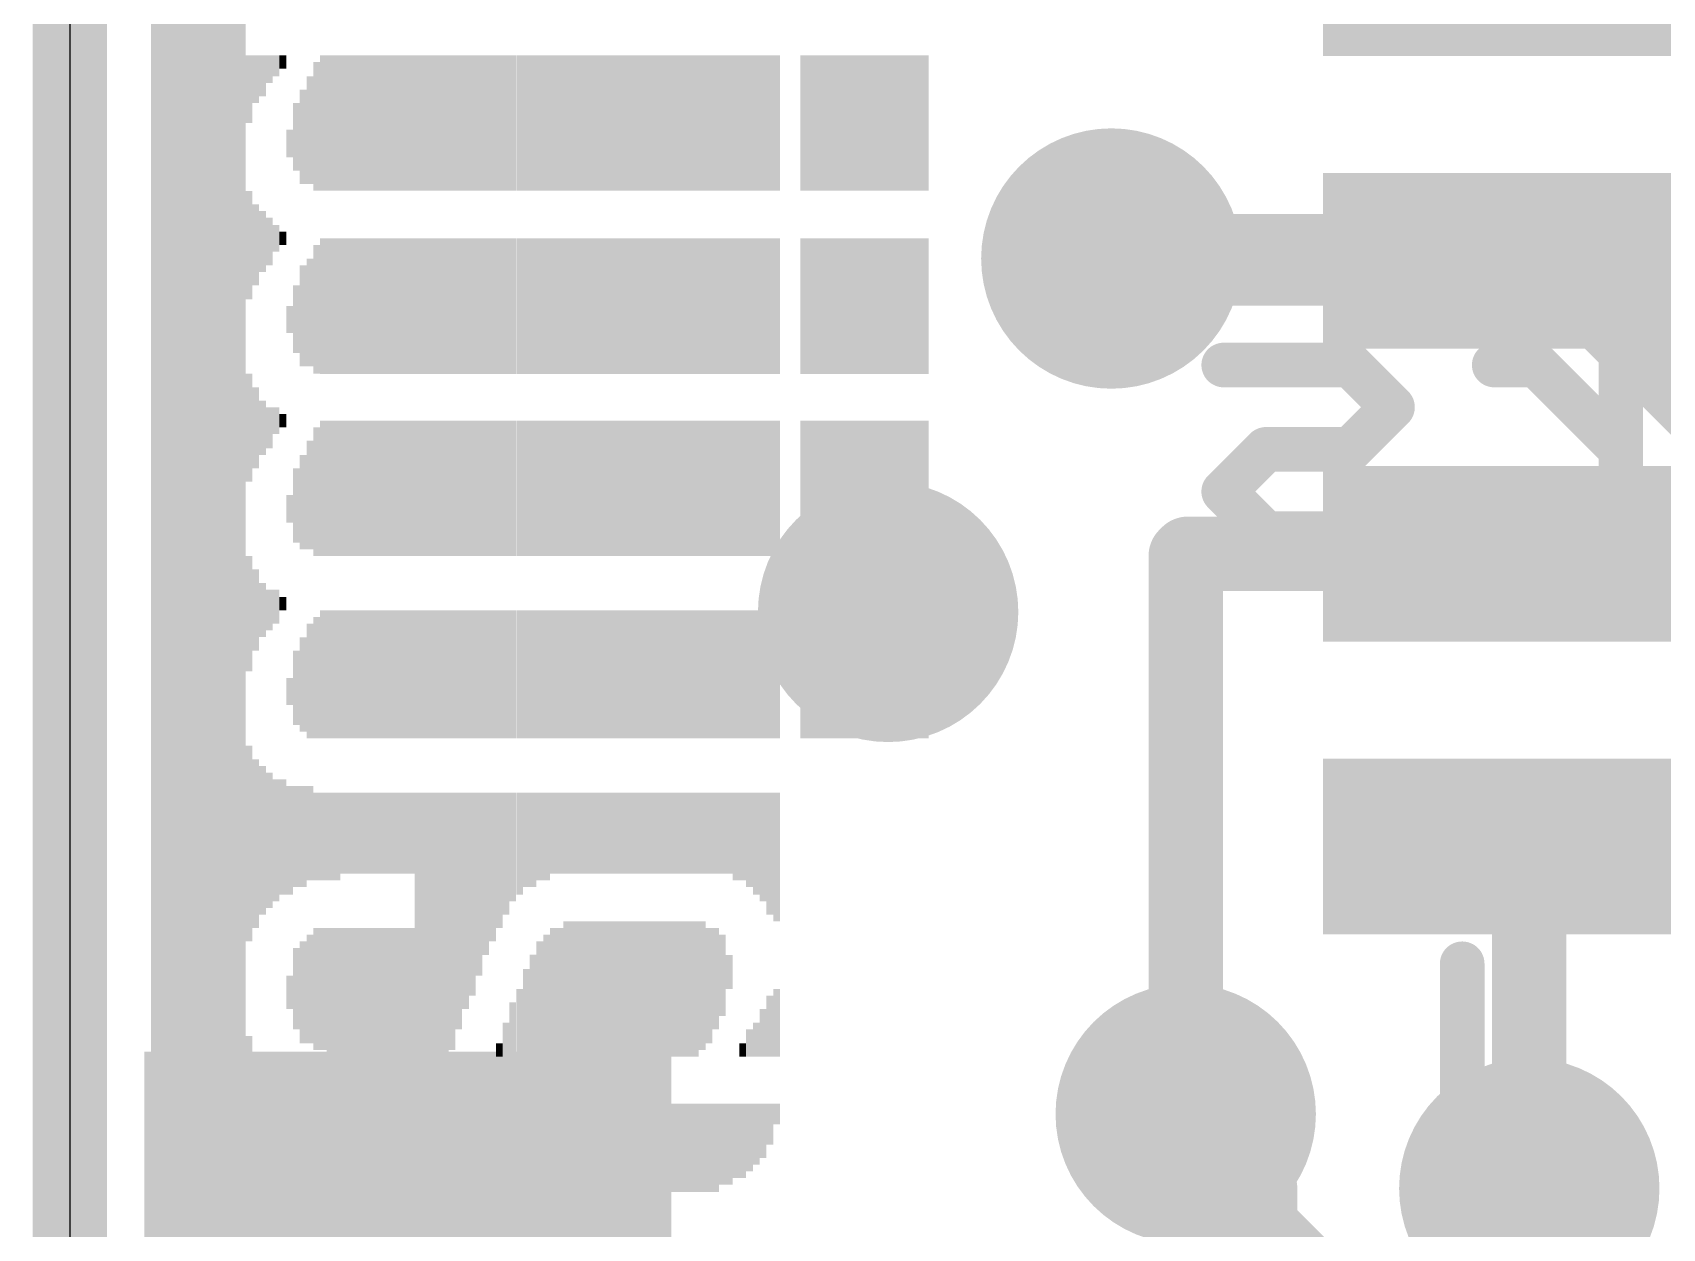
# Model space of a CAD drawing. Extents: x -9.1 to 30.1, y -12.8 to 22.4.
# Drawn here: x -5.27 to 0.29, y 4.5 to 8.58 of the extents above; entities that cross this region are included whole.
import ezdxf

# ---------------------------------------------------------------- set-up
doc = ezdxf.new("R2010")
doc.units = 0
for name, color, linetype in [('1', 12, 'CONTINUOUS'), ('16', 5, 'CONTINUOUS'), ('18', 110, 'CONTINUOUS'), ('20', 53, 'CONTINUOUS'), ('21', 40, 'CONTINUOUS'), ('22', 6, 'CONTINUOUS')]:
    doc.layers.add(name, color=color, linetype=linetype)

# ---------------------------------------------------------------- blocks, each defined once
blk = doc.blocks.new('RECT')
blk.add_solid([(-0.5, -0.5), (0.5, -0.5), (-0.5, 0.5), (0.5, 0.5)])
blk = doc.blocks.new('ROUNDV')
at = {"const_width": 0.5}
blk.add_lwpolyline([(0, -0.25, 1), (0, 0.25, 1), (0, -0.25)], format="xyb", dxfattribs=at)

msp = doc.modelspace()

# ---------------------------------------------------------------- linework, layer by layer
at = {"layer": '1'}
for points, const_width in [([(-5.1435, -4.1275), (-5.1435, 18.7325)], 0.254), ([(-1.5795, 7.8025), (-1.5875, 7.8105)], 0.3048), ([(-0.0895, 7.8025), (-1.5795, 7.8025)], 0.3048), ([(-1.3255, 6.8025), (-1.3335, 6.7945)], 0.254), ([(-1.3335, 6.7945), (-1.3335, 4.8895)], 0.254), ([(-1.3255, 6.8025), (-0.0895, 6.8025)], 0.254), ([(-0.1605, 5.7315), (-0.0895, 5.8025)], 0.254), ([(-0.1605, 4.6355), (-0.1605, 5.7315)], 0.254), ([(-1.3335, 4.7625), (-1.3335, 4.8895)], 0.254), ([(-0.9335, 4.3625), (-1.3335, 4.7625)], 0.254), ([(-0.0335, 4.5085), (-0.1605, 4.6355)], 0.254), ([(-4.2545, 4.2375), (-3.9895, 4.5025)], 0.3048), ([(-0.0335, 4.5085), (-0.0335, 3.1995)], 0.254)]:
    msp.add_lwpolyline(points, dxfattribs=dict(at, const_width=const_width))
for points, const_width in [([(-1.5336, 7.8644, 1), (-1.6414, 7.7566)], 0.1524), ([(-1.5795, 7.8787, 1), (-1.5795, 7.7263)], 0.1524), ([(-1.6334, 7.7486, 1), (-1.5256, 7.8564)], 0.1524), ([(-0.0895, 7.7263, 1), (-0.0895, 7.8787)], 0.1524), ([(-1.27, 6.7945, 1), (-1.397, 6.7945)], 0.127), ([(-1.3784, 6.8394, 1), (-1.2886, 6.7496)], 0.127), ([(-1.3255, 6.866, 1), (-1.3255, 6.739)], 0.127), ([(-1.2806, 6.7576, 1), (-1.3704, 6.8474)], 0.127), ([(-0.0895, 6.739, 1), (-0.0895, 6.866)], 0.127), ([(-0.0446, 5.7576, 1), (-0.1344, 5.8474)], 0.127), ([(-0.097, 5.7315, 1), (-0.224, 5.7315)], 0.127), ([(-0.2054, 5.7764, 1), (-0.1156, 5.6866)], 0.127), ([(-1.27, 4.8895, 1), (-1.397, 4.8895)], 0.127), ([(-1.397, 4.8895, 1), (-1.27, 4.8895)], 0.127), ([(-1.2886, 4.8074, 1), (-1.3784, 4.7176)], 0.127), ([(-1.397, 4.7625, 1), (-1.27, 4.7625)], 0.127), ([(-0.1156, 4.6804, 1), (-0.2054, 4.5906)], 0.127), ([(-0.224, 4.6355, 1), (-0.097, 4.6355)], 0.127), ([(-3.9356, 4.4486, 1), (-4.0434, 4.5564)], 0.1524), ([(0.03, 4.5085, 1), (-0.097, 4.5085)], 0.127), ([(-0.0784, 4.4636, 1), (0.0114, 4.5534)], 0.127)]:
    msp.add_lwpolyline(points, format="xyb", dxfattribs=dict(at, const_width=const_width))
at = {"layer": '16'}
for points, const_width in [([(-5.1435, -4.1275), (-5.1435, 18.7325)], 0.254), ([(-1.5875, 7.8105), (-0.0635, 7.8105)], 0.3048), ([(2.9845, 4.7625), (-0.0635, 7.8105)], 0.3048), ([(-1.3335, 4.8895), (-1.0795, 4.6355)], 0.254), ([(-1.0795, 4.6355), (-1.0795, 3.8735)], 0.254), ([(-0.1605, 4.6355), (-0.1605, 4.2719)], 0.254)]:
    msp.add_lwpolyline(points, dxfattribs=dict(at, const_width=const_width))
for points, const_width in [([(-1.5875, 7.8867, 1), (-1.5875, 7.7343)], 0.1524), ([(-0.0096, 7.8644, 1), (-0.1174, 7.7566)], 0.1524), ([(-0.0635, 7.7343, 1), (-0.0635, 7.8867)], 0.1524), ([(-1.2886, 4.9344, 1), (-1.3784, 4.8446)], 0.127), ([(-1.016, 4.6355, 1), (-1.143, 4.6355)], 0.127), ([(-1.1244, 4.5906, 1), (-1.0346, 4.6804)], 0.127), ([(-0.097, 4.6355, 1), (-0.224, 4.6355)], 0.127)]:
    msp.add_lwpolyline(points, format="xyb", dxfattribs=dict(at, const_width=const_width))
at = {"layer": '20'}
msp.add_line((-5.1435, 16.1925), (-5.1435, -1.5875), dxfattribs=at)
at = {"layer": '21', "const_width": 0.1524}
for points in [[(-4.6895, 9.4025), (-4.6895, 5.2025)], [(-0.3895, 5.4025), (-0.3895, 4.2025)]]:
    msp.add_lwpolyline(points, dxfattribs=at)
at = {"layer": '21', "const_width": 0.0762}
for points in [[(-0.3514, 5.4025, 1), (-0.4276, 5.4025)], [(-4.7276, 5.2025, 1), (-4.6514, 5.2025)]]:
    msp.add_lwpolyline(points, format="xyb", dxfattribs=at)
at = {"layer": '22', "const_width": 0.1524}
for points in [[(-0.7716, 7.4469), (-1.2037, 7.4469)], [(-0.6275, 7.3029), (-0.7716, 7.4469)], [(-0.136, 7.4469), (-0.2801, 7.4469)], [(0.1521, 7.1588), (-0.136, 7.4469)], [(0.1521, 6.8707), (0.1521, 7.4469)], [(-0.7716, 7.1588), (-0.6275, 7.3029)], [(-1.2037, 7.0148), (-1.0597, 7.1588)], [(-1.0597, 7.1588), (-0.7716, 7.1588)], [(-1.0597, 6.8707), (-1.2037, 7.0148)], [(-0.6275, 6.8707), (-1.0597, 6.8707)]]:
    msp.add_lwpolyline(points, dxfattribs=at)
at = {"layer": '22', "const_width": 0.0762}
for points in [[(-1.2037, 7.485, 1), (-1.2037, 7.4088)], [(-0.7446, 7.4739, 1), (-0.7985, 7.42)], [(-0.7716, 7.4088, 1), (-0.7716, 7.485)], [(-0.2801, 7.485, 1), (-0.2801, 7.4088)], [(-0.1091, 7.4739, 1), (-0.163, 7.42)], [(-0.136, 7.4088, 1), (-0.136, 7.485)], [(0.1902, 7.4469, 1), (0.114, 7.4469)], [(-0.6006, 7.2759, 1), (-0.6545, 7.3298)], [(-0.6545, 7.2759, 1), (-0.6006, 7.3298)], [(-1.0597, 7.1969, 1), (-1.0597, 7.1207)], [(-1.0327, 7.1319, 1), (-1.0866, 7.1858)], [(-0.7716, 7.1207, 1), (-0.7716, 7.1969)], [(-0.7985, 7.1858, 1), (-0.7446, 7.1319)], [(0.1251, 7.1319, 1), (0.179, 7.1858)], [(-1.1768, 7.0417, 1), (-1.2307, 6.9878)], [(-1.2307, 7.0417, 1), (-1.1768, 6.9878)], [(-1.0597, 6.9088, 1), (-1.0597, 6.8326)], [(-1.0866, 6.8438, 1), (-1.0327, 6.8976)], [(-0.6275, 6.8326, 1), (-0.6275, 6.9088)], [(0.114, 6.8707, 1), (0.1902, 6.8707)]]:
    msp.add_lwpolyline(points, format="xyb", dxfattribs=at)

# ---------------------------------------------------------------- block references
at = {"layer": '1'}
for p, xscale, yscale in [((-0.0895, 8.8025), 1.55, 0.6), ((-0.0895, 7.8025), 1.55, 0.6), ((-0.0895, 6.8025), 1.55, 0.6), ((-0.0895, 5.8025), 1.55, 0.6), ((-3.9895, 4.5025), 1.8, 1.2)]:
    msp.add_blockref('RECT', p, dxfattribs=dict(at, xscale=xscale, yscale=yscale))
at = {"layer": '18', "xscale": 0.889, "yscale": 0.889}
for p in [(-1.5875, 7.8105), (-1.5875, 7.8105), (-2.3495, 6.604), (-2.3495, 6.604), (-1.3335, 4.8895), (-1.3335, 4.8895), (-0.1605, 4.6355), (-0.1605, 4.6355)]:
    msp.add_blockref('ROUNDV', p, dxfattribs=at)
at = {"layer": '22', "rotation": 270}
for p, xscale, yscale in [((-4.8548, 7.4981), 5.2883, 0.0231), ((-4.8317, 7.4638), 5.3569, 0.0231), ((-4.8086, 7.4409), 5.4026, 0.0231), ((-4.7855, 7.4295), 5.4254, 0.0231), ((-4.7625, 7.4181), 5.4483, 0.0229), ((-4.7395, 7.4066), 5.4712, 0.0231), ((-4.7164, 7.4066), 5.4712, 0.0231), ((-4.6933, 7.3952), 5.494, 0.0231), ((-4.6702, 7.3952), 5.494, 0.0231), ((-4.6471, 7.3825), 5.5194, 0.0231), ((-4.6239, 7.3825), 5.5194, 0.0231), ((-4.6008, 7.3825), 5.5194, 0.0231), ((-4.5777, 7.3825), 5.5194, 0.0231), ((-4.5546, 7.3825), 5.5194, 0.0231), ((-4.5315, 8.3884), 0.2311, 0.0231), ((-4.5085, 8.4226), 0.1626, 0.0229), ((-4.4855, 8.4341), 0.1397, 0.0231), ((-4.4624, 8.4569), 0.094, 0.0231), ((-4.4393, 8.4684), 0.0711, 0.0231), ((-4.4162, 8.4811), 0.0457, 0.0231), ((-4.3006, 8.2614), 0.4394, 0.0231), ((-4.2775, 8.2728), 0.4623, 0.0231), ((-4.2545, 8.2728), 0.4623, 0.0229), ((-4.2315, 8.2728), 0.4623, 0.0231), ((-4.2084, 8.2728), 0.4623, 0.0231), ((-4.1853, 8.2728), 0.4623, 0.0231), ((-4.1622, 8.2728), 0.4623, 0.0231), ((-4.1391, 8.2728), 0.4623, 0.0231), ((-4.1159, 8.2728), 0.4623, 0.0231), ((-4.0928, 8.2728), 0.4623, 0.0231), ((-4.0697, 8.2728), 0.4623, 0.0231), ((-4.0466, 8.2728), 0.4623, 0.0231), ((-4.0235, 8.2728), 0.4623, 0.0231), ((-4.0005, 8.2728), 0.4623, 0.0229), ((-3.9775, 8.2728), 0.4623, 0.0231), ((-3.9544, 8.2728), 0.4623, 0.0231), ((-3.9313, 8.2728), 0.4623, 0.0231), ((-3.9082, 8.2728), 0.4623, 0.0231), ((-3.8851, 8.2728), 0.4623, 0.0231), ((-3.8619, 8.2728), 0.4623, 0.0231), ((-3.8388, 8.2728), 0.4623, 0.0231), ((-3.8157, 8.2728), 0.4623, 0.0231), ((-3.7926, 8.2728), 0.4623, 0.0231), ((-3.7695, 8.2728), 0.4623, 0.0231), ((-3.7465, 8.2728), 0.4623, 0.0229), ((-3.7235, 8.2728), 0.4623, 0.0231), ((-3.7004, 8.2728), 0.4623, 0.0231), ((-3.6773, 8.2728), 0.4623, 0.0231), ((-3.6542, 8.2728), 0.4623, 0.0231), ((-3.6311, 8.2728), 0.4623, 0.0231), ((-3.6079, 8.2728), 0.4623, 0.0231), ((-3.5848, 8.2728), 0.4623, 0.0231), ((-3.5617, 8.2728), 0.4623, 0.0231), ((-3.5386, 8.2728), 0.4623, 0.0231), ((-3.5155, 8.2728), 0.4623, 0.0231), ((-3.4925, 8.2728), 0.4623, 0.0229), ((-3.4695, 8.2728), 0.4623, 0.0231), ((-3.4464, 8.2728), 0.4623, 0.0231), ((-3.4233, 8.2728), 0.4623, 0.0231), ((-3.4002, 8.2728), 0.4623, 0.0231), ((-3.3771, 8.2728), 0.4623, 0.0231), ((-3.3539, 8.2728), 0.4623, 0.0231), ((-3.3308, 8.2728), 0.4623, 0.0231), ((-3.3077, 8.2728), 0.4623, 0.0231), ((-3.2846, 8.2728), 0.4623, 0.0231), ((-3.2615, 8.2728), 0.4623, 0.0231), ((-3.2385, 8.2728), 0.4623, 0.0229), ((-3.2155, 8.2728), 0.4623, 0.0231), ((-3.1924, 8.2728), 0.4623, 0.0231), ((-3.1693, 8.2728), 0.4623, 0.0231), ((-3.1462, 8.2728), 0.4623, 0.0231), ((-3.1231, 8.2728), 0.4623, 0.0231), ((-3.0999, 8.2728), 0.4623, 0.0231), ((-3.0768, 8.2728), 0.4623, 0.0231), ((-3.0537, 8.2728), 0.4623, 0.0231), ((-3.0306, 8.2728), 0.4623, 0.0231), ((-3.0075, 8.2728), 0.4623, 0.0231), ((-2.9845, 8.2728), 0.4623, 0.0229), ((-2.9615, 8.2728), 0.4623, 0.0231), ((-2.9384, 8.2728), 0.4623, 0.0231), ((-2.9153, 8.2728), 0.4623, 0.0231), ((-2.8922, 8.2728), 0.4623, 0.0231), ((-2.8691, 8.2728), 0.4623, 0.0231), ((-2.8459, 8.2728), 0.4623, 0.0231), ((-2.8228, 8.2728), 0.4623, 0.0231), ((-2.7997, 8.2728), 0.4623, 0.0231), ((-2.7766, 8.2728), 0.4623, 0.0231), ((-2.7535, 8.2728), 0.4623, 0.0231), ((-2.7305, 8.2728), 0.4623, 0.0229), ((-2.6382, 8.2728), 0.4623, 0.0231), ((-2.6151, 8.2728), 0.4623, 0.0231), ((-2.5919, 8.2728), 0.4623, 0.0231), ((-2.5688, 8.2728), 0.4623, 0.0231), ((-2.5457, 8.2728), 0.4623, 0.0231), ((-2.5226, 8.2728), 0.4623, 0.0231), ((-2.4995, 8.2728), 0.4623, 0.0231), ((-2.4765, 8.2728), 0.4623, 0.0229), ((-2.4535, 8.2728), 0.4623, 0.0231), ((-2.4304, 8.2728), 0.4623, 0.0231), ((-2.4073, 8.2728), 0.4623, 0.0231), ((-2.3842, 8.2728), 0.4623, 0.0231), ((-2.3611, 8.2728), 0.4623, 0.0231), ((-2.3379, 8.2728), 0.4623, 0.0231), ((-2.3148, 8.2728), 0.4623, 0.0231), ((-2.2917, 8.2728), 0.4623, 0.0231), ((-2.2686, 8.2728), 0.4623, 0.0231), ((-2.2455, 8.2728), 0.4623, 0.0231), ((-2.2225, 8.2728), 0.4623, 0.0229), ((-4.3237, 8.2486), 0.3683, 0.0231), ((-4.3468, 8.2258), 0.3226, 0.0231), ((-4.3699, 8.2258), 0.2311, 0.0231), ((-4.3931, 8.2029), 0.094, 0.0231), ((-4.5315, 7.8562), 0.3708, 0.0231), ((-4.5085, 7.8575), 0.2769, 0.0229), ((-4.4855, 7.8689), 0.2083, 0.0231), ((-4.4624, 7.8689), 0.1626, 0.0231), ((-4.4393, 7.8791), 0.0914, 0.0231), ((-4.4162, 7.8791), 0.0457, 0.0231), ((-4.3006, 7.6365), 0.4394, 0.0231), ((-4.2775, 7.6479), 0.4623, 0.0231), ((-4.2545, 7.6479), 0.4623, 0.0229), ((-4.2315, 7.6479), 0.4623, 0.0231), ((-4.2084, 7.6479), 0.4623, 0.0231), ((-4.1853, 7.6479), 0.4623, 0.0231), ((-4.1622, 7.6479), 0.4623, 0.0231), ((-4.1391, 7.6479), 0.4623, 0.0231), ((-4.1159, 7.6479), 0.4623, 0.0231), ((-4.0928, 7.6479), 0.4623, 0.0231), ((-4.0697, 7.6479), 0.4623, 0.0231), ((-4.0466, 7.6479), 0.4623, 0.0231), ((-4.0235, 7.6479), 0.4623, 0.0231), ((-4.0005, 7.6479), 0.4623, 0.0229), ((-3.9775, 7.6479), 0.4623, 0.0231), ((-3.9544, 7.6479), 0.4623, 0.0231), ((-3.9313, 7.6479), 0.4623, 0.0231), ((-3.9082, 7.6479), 0.4623, 0.0231), ((-3.8851, 7.6479), 0.4623, 0.0231), ((-3.8619, 7.6479), 0.4623, 0.0231), ((-3.8388, 7.6479), 0.4623, 0.0231), ((-3.8157, 7.6479), 0.4623, 0.0231), ((-3.7926, 7.6479), 0.4623, 0.0231), ((-3.7695, 7.6479), 0.4623, 0.0231), ((-3.7465, 7.6479), 0.4623, 0.0229), ((-3.7235, 7.6479), 0.4623, 0.0231), ((-3.7004, 7.6479), 0.4623, 0.0231), ((-3.6773, 7.6479), 0.4623, 0.0231), ((-3.6542, 7.6479), 0.4623, 0.0231), ((-3.6311, 7.6479), 0.4623, 0.0231), ((-3.6079, 7.6479), 0.4623, 0.0231), ((-3.5848, 7.6479), 0.4623, 0.0231), ((-3.5617, 7.6479), 0.4623, 0.0231), ((-3.5386, 7.6479), 0.4623, 0.0231), ((-3.5155, 7.6479), 0.4623, 0.0231), ((-3.4925, 7.6479), 0.4623, 0.0229), ((-3.4695, 7.6479), 0.4623, 0.0231), ((-3.4464, 7.6479), 0.4623, 0.0231), ((-3.4233, 7.6479), 0.4623, 0.0231), ((-3.4002, 7.6479), 0.4623, 0.0231), ((-3.3771, 7.6479), 0.4623, 0.0231), ((-3.3539, 7.6479), 0.4623, 0.0231), ((-3.3308, 7.6479), 0.4623, 0.0231), ((-3.3077, 7.6479), 0.4623, 0.0231), ((-3.2846, 7.6479), 0.4623, 0.0231), ((-3.2615, 7.6479), 0.4623, 0.0231), ((-3.2385, 7.6479), 0.4623, 0.0229), ((-3.2155, 7.6479), 0.4623, 0.0231), ((-3.1924, 7.6479), 0.4623, 0.0231), ((-3.1693, 7.6479), 0.4623, 0.0231), ((-3.1462, 7.6479), 0.4623, 0.0231), ((-3.1231, 7.6479), 0.4623, 0.0231), ((-3.0999, 7.6479), 0.4623, 0.0231), ((-3.0768, 7.6479), 0.4623, 0.0231), ((-3.0537, 7.6479), 0.4623, 0.0231), ((-3.0306, 7.6479), 0.4623, 0.0231), ((-3.0075, 7.6479), 0.4623, 0.0231), ((-2.9845, 7.6479), 0.4623, 0.0229), ((-2.9615, 7.6479), 0.4623, 0.0231), ((-2.9384, 7.6479), 0.4623, 0.0231), ((-2.9153, 7.6479), 0.4623, 0.0231), ((-2.8922, 7.6479), 0.4623, 0.0231), ((-2.8691, 7.6479), 0.4623, 0.0231), ((-2.8459, 7.6479), 0.4623, 0.0231), ((-2.8228, 7.6479), 0.4623, 0.0231), ((-2.7997, 7.6479), 0.4623, 0.0231), ((-2.7766, 7.6479), 0.4623, 0.0231), ((-2.7535, 7.6479), 0.4623, 0.0231), ((-2.7305, 7.6479), 0.4623, 0.0229), ((-2.6382, 7.6479), 0.4623, 0.0231), ((-2.6151, 7.6479), 0.4623, 0.0231), ((-2.5919, 7.6479), 0.4623, 0.0231), ((-2.5688, 7.6479), 0.4623, 0.0231), ((-2.5457, 7.6479), 0.4623, 0.0231), ((-2.5226, 7.6479), 0.4623, 0.0231), ((-2.4995, 7.6479), 0.4623, 0.0231), ((-2.4765, 7.6479), 0.4623, 0.0229), ((-2.4535, 7.6479), 0.4623, 0.0231), ((-2.4304, 7.6479), 0.4623, 0.0231), ((-2.4073, 7.6479), 0.4623, 0.0231), ((-2.3842, 7.6479), 0.4623, 0.0231), ((-2.3611, 7.6479), 0.4623, 0.0231), ((-2.3379, 7.6479), 0.4623, 0.0231), ((-2.3148, 7.6479), 0.4623, 0.0231), ((-2.2917, 7.6479), 0.4623, 0.0231), ((-2.2686, 7.6479), 0.4623, 0.0231), ((-2.2455, 7.6479), 0.4623, 0.0231), ((-2.2225, 7.6479), 0.4623, 0.0229), ((-4.3237, 7.6264), 0.3683, 0.0231), ((-4.3468, 7.6149), 0.3454, 0.0231), ((-4.3699, 7.6035), 0.2311, 0.0231), ((-4.3931, 7.6022), 0.0914, 0.0231), ((-4.5315, 7.2327), 0.3683, 0.0231), ((-4.5085, 7.2327), 0.2769, 0.0229), ((-4.4855, 7.2327), 0.1854, 0.0231), ((-4.4624, 7.2327), 0.1397, 0.0231), ((-4.4393, 7.2568), 0.0914, 0.0231), ((-4.4162, 7.2568), 0.0457, 0.0231), ((-4.3006, 7.0142), 0.4394, 0.0231), ((-4.2775, 7.0256), 0.4623, 0.0231), ((-4.2545, 7.0256), 0.4623, 0.0229), ((-4.2315, 7.0256), 0.4623, 0.0231), ((-4.2084, 7.0256), 0.4623, 0.0231), ((-4.1853, 7.0256), 0.4623, 0.0231), ((-4.1622, 7.0256), 0.4623, 0.0231), ((-4.1391, 7.0256), 0.4623, 0.0231), ((-4.1159, 7.0256), 0.4623, 0.0231), ((-4.0928, 7.0256), 0.4623, 0.0231), ((-4.0697, 7.0256), 0.4623, 0.0231), ((-4.0466, 7.0256), 0.4623, 0.0231), ((-4.0235, 7.0256), 0.4623, 0.0231), ((-4.0005, 7.0256), 0.4623, 0.0229), ((-3.9775, 7.0256), 0.4623, 0.0231), ((-3.9544, 7.0256), 0.4623, 0.0231), ((-3.9313, 7.0256), 0.4623, 0.0231), ((-3.9082, 7.0256), 0.4623, 0.0231), ((-3.8851, 7.0256), 0.4623, 0.0231), ((-3.8619, 7.0256), 0.4623, 0.0231), ((-3.8388, 7.0256), 0.4623, 0.0231), ((-3.8157, 7.0256), 0.4623, 0.0231), ((-3.7926, 7.0256), 0.4623, 0.0231), ((-3.7695, 7.0256), 0.4623, 0.0231), ((-3.7465, 7.0256), 0.4623, 0.0229), ((-3.7235, 7.0256), 0.4623, 0.0231), ((-3.7004, 7.0256), 0.4623, 0.0231), ((-3.6773, 7.0256), 0.4623, 0.0231), ((-3.6542, 7.0256), 0.4623, 0.0231), ((-3.6311, 7.0256), 0.4623, 0.0231), ((-3.6079, 7.0256), 0.4623, 0.0231), ((-3.5848, 7.0256), 0.4623, 0.0231), ((-3.5617, 7.0256), 0.4623, 0.0231), ((-3.5386, 7.0256), 0.4623, 0.0231), ((-3.5155, 7.0256), 0.4623, 0.0231), ((-3.4925, 7.0256), 0.4623, 0.0229), ((-3.4695, 7.0256), 0.4623, 0.0231), ((-3.4464, 7.0256), 0.4623, 0.0231), ((-3.4233, 7.0256), 0.4623, 0.0231), ((-3.4002, 7.0256), 0.4623, 0.0231), ((-3.3771, 7.0256), 0.4623, 0.0231), ((-3.3539, 7.0256), 0.4623, 0.0231), ((-3.3308, 7.0256), 0.4623, 0.0231), ((-3.3077, 7.0256), 0.4623, 0.0231), ((-3.2846, 7.0256), 0.4623, 0.0231), ((-3.2615, 7.0256), 0.4623, 0.0231), ((-3.2385, 7.0256), 0.4623, 0.0229), ((-3.2155, 7.0256), 0.4623, 0.0231), ((-3.1924, 7.0256), 0.4623, 0.0231), ((-3.1693, 7.0256), 0.4623, 0.0231), ((-3.1462, 7.0256), 0.4623, 0.0231), ((-3.1231, 7.0256), 0.4623, 0.0231), ((-3.0999, 7.0256), 0.4623, 0.0231), ((-3.0768, 7.0256), 0.4623, 0.0231), ((-3.0537, 7.0256), 0.4623, 0.0231), ((-3.0306, 7.0256), 0.4623, 0.0231), ((-3.0075, 7.0256), 0.4623, 0.0231), ((-2.9845, 7.0256), 0.4623, 0.0229), ((-2.9615, 7.0256), 0.4623, 0.0231), ((-2.9384, 7.0256), 0.4623, 0.0231), ((-2.9153, 7.0256), 0.4623, 0.0231), ((-2.8922, 7.0256), 0.4623, 0.0231), ((-2.8691, 7.0256), 0.4623, 0.0231), ((-2.8459, 7.0256), 0.4623, 0.0231), ((-2.8228, 7.0256), 0.4623, 0.0231), ((-2.7997, 7.0256), 0.4623, 0.0231), ((-2.7766, 7.0256), 0.4623, 0.0231), ((-2.7535, 7.0256), 0.4623, 0.0231), ((-2.7305, 7.0256), 0.4623, 0.0229), ((-2.6382, 7.0256), 0.4623, 0.0231), ((-2.6151, 7.0256), 0.4623, 0.0231), ((-2.5919, 7.0256), 0.4623, 0.0231), ((-2.5688, 7.0256), 0.4623, 0.0231), ((-2.5457, 7.0256), 0.4623, 0.0231), ((-2.5226, 7.0256), 0.4623, 0.0231), ((-2.4995, 7.0256), 0.4623, 0.0231), ((-2.4765, 7.0256), 0.4623, 0.0229), ((-2.4535, 7.0256), 0.4623, 0.0231), ((-2.4304, 7.0256), 0.4623, 0.0231), ((-2.4073, 7.0256), 0.4623, 0.0231), ((-2.3842, 7.0256), 0.4623, 0.0231), ((-2.3611, 7.0256), 0.4623, 0.0231), ((-2.3379, 7.0256), 0.4623, 0.0231), ((-2.3148, 7.0256), 0.4623, 0.0231), ((-2.2917, 7.0256), 0.4623, 0.0231), ((-2.2686, 7.0256), 0.4623, 0.0231), ((-2.2455, 7.0256), 0.4623, 0.0231), ((-2.2225, 7.0256), 0.4623, 0.0229), ((-4.3237, 7.0028), 0.3708, 0.0231), ((-4.3468, 6.9787), 0.3226, 0.0231), ((-4.3699, 6.9672), 0.254, 0.0231), ((-4.3931, 6.9558), 0.094, 0.0231), ((-4.5315, 6.5977), 0.3937, 0.0231), ((-4.5085, 6.6104), 0.2769, 0.0229), ((-4.4855, 6.6104), 0.1854, 0.0231), ((-4.4624, 6.6104), 0.1397, 0.0231), ((-4.4393, 6.6218), 0.1168, 0.0231), ((-4.4162, 6.6319), 0.0457, 0.0231), ((-4.3006, 6.3792), 0.414, 0.0231), ((-4.2775, 6.3906), 0.4369, 0.0231), ((-4.2545, 6.3906), 0.4369, 0.0229), ((-4.2315, 6.3906), 0.4369, 0.0231), ((-4.2084, 6.3906), 0.4369, 0.0231), ((-4.1853, 6.3906), 0.4369, 0.0231), ((-4.1622, 6.3906), 0.4369, 0.0231), ((-4.1391, 6.3906), 0.4369, 0.0231), ((-4.1159, 6.3906), 0.4369, 0.0231), ((-4.0928, 6.3906), 0.4369, 0.0231), ((-4.0697, 6.3906), 0.4369, 0.0231), ((-4.0466, 6.3906), 0.4369, 0.0231), ((-4.0235, 6.3906), 0.4369, 0.0231), ((-4.0005, 6.3906), 0.4369, 0.0229), ((-3.9775, 6.3906), 0.4369, 0.0231), ((-3.9544, 6.3906), 0.4369, 0.0231), ((-3.9313, 6.3906), 0.4369, 0.0231), ((-3.9082, 6.3906), 0.4369, 0.0231), ((-3.8851, 6.3906), 0.4369, 0.0231), ((-3.8619, 6.3906), 0.4369, 0.0231), ((-3.8388, 6.3906), 0.4369, 0.0231), ((-3.8157, 6.3906), 0.4369, 0.0231), ((-3.7926, 6.3906), 0.4369, 0.0231), ((-3.7695, 6.3906), 0.4369, 0.0231), ((-3.7465, 6.3906), 0.4369, 0.0229), ((-3.7235, 6.3906), 0.4369, 0.0231), ((-3.7004, 6.3906), 0.4369, 0.0231), ((-3.6773, 6.3906), 0.4369, 0.0231), ((-3.6542, 6.3906), 0.4369, 0.0231), ((-3.6311, 6.3906), 0.4369, 0.0231), ((-3.6079, 6.3906), 0.4369, 0.0231), ((-3.5848, 6.3906), 0.4369, 0.0231), ((-3.5617, 6.3906), 0.4369, 0.0231), ((-3.5386, 6.3906), 0.4369, 0.0231), ((-3.5155, 6.3906), 0.4369, 0.0231), ((-3.4925, 6.3906), 0.4369, 0.0229), ((-3.4695, 6.3906), 0.4369, 0.0231), ((-3.4464, 6.3906), 0.4369, 0.0231), ((-3.4233, 6.3906), 0.4369, 0.0231), ((-3.4002, 6.3906), 0.4369, 0.0231), ((-3.3771, 6.3906), 0.4369, 0.0231), ((-3.3539, 6.3906), 0.4369, 0.0231), ((-3.3308, 6.3906), 0.4369, 0.0231), ((-3.3077, 6.3906), 0.4369, 0.0231), ((-3.2846, 6.3906), 0.4369, 0.0231), ((-3.2615, 6.3906), 0.4369, 0.0231), ((-3.2385, 6.3906), 0.4369, 0.0229), ((-3.2155, 6.3906), 0.4369, 0.0231), ((-3.1924, 6.3906), 0.4369, 0.0231), ((-3.1693, 6.3906), 0.4369, 0.0231), ((-3.1462, 6.3906), 0.4369, 0.0231), ((-3.1231, 6.3906), 0.4369, 0.0231), ((-3.0999, 6.3906), 0.4369, 0.0231), ((-3.0768, 6.3906), 0.4369, 0.0231), ((-3.0537, 6.3906), 0.4369, 0.0231), ((-3.0306, 6.3906), 0.4369, 0.0231), ((-3.0075, 6.3906), 0.4369, 0.0231), ((-2.9845, 6.3906), 0.4369, 0.0229), ((-2.9615, 6.3906), 0.4369, 0.0231), ((-2.9384, 6.3906), 0.4369, 0.0231), ((-2.9153, 6.3906), 0.4369, 0.0231), ((-2.8922, 6.3906), 0.4369, 0.0231), ((-2.8691, 6.3906), 0.4369, 0.0231), ((-2.8459, 6.3906), 0.4369, 0.0231), ((-2.8228, 6.3906), 0.4369, 0.0231), ((-2.7997, 6.3906), 0.4369, 0.0231), ((-2.7766, 6.3906), 0.4369, 0.0231), ((-2.7535, 6.3906), 0.4369, 0.0231), ((-2.7305, 6.3906), 0.4369, 0.0229), ((-2.6382, 6.3906), 0.4369, 0.0231), ((-2.6151, 6.3906), 0.4369, 0.0231), ((-2.5919, 6.3906), 0.4369, 0.0231), ((-2.5688, 6.3906), 0.4369, 0.0231), ((-2.5457, 6.3906), 0.4369, 0.0231), ((-2.5226, 6.3906), 0.4369, 0.0231), ((-2.4995, 6.3906), 0.4369, 0.0231), ((-2.4765, 6.3906), 0.4369, 0.0229), ((-2.4535, 6.3906), 0.4369, 0.0231), ((-2.4304, 6.3906), 0.4369, 0.0231), ((-2.4073, 6.3906), 0.4369, 0.0231), ((-2.3842, 6.3906), 0.4369, 0.0231), ((-2.3611, 6.3906), 0.4369, 0.0231), ((-2.3379, 6.3906), 0.4369, 0.0231), ((-2.3148, 6.3906), 0.4369, 0.0231), ((-2.2917, 6.3906), 0.4369, 0.0231), ((-2.2686, 6.3906), 0.4369, 0.0231), ((-2.2455, 6.3906), 0.4369, 0.0231), ((-2.2225, 6.3906), 0.4369, 0.0229), ((-4.3468, 6.3563), 0.3226, 0.0231), ((-4.3237, 6.3678), 0.3912, 0.0231), ((-4.3699, 6.3449), 0.254, 0.0231), ((-4.3931, 6.3322), 0.0914, 0.0231), ((-4.5315, 5.8128), 0.668, 0.0231), ((-4.5085, 5.8128), 0.5766, 0.0229), ((-4.4855, 5.8242), 0.508, 0.0231), ((-4.4624, 5.8242), 0.4623, 0.0231), ((-4.4393, 5.8242), 0.4166, 0.0231), ((-4.4162, 5.8357), 0.3937, 0.0231), ((-4.3931, 5.8242), 0.3708, 0.0231), ((-4.3699, 5.8369), 0.3454, 0.0231), ((-4.3468, 5.8369), 0.3454, 0.0231), ((-4.3237, 5.8483), 0.3226, 0.0231), ((-4.3006, 5.8369), 0.2997, 0.0231), ((-4.2775, 5.8369), 0.2997, 0.0231), ((-4.2545, 5.8369), 0.2997, 0.0229), ((-4.2315, 5.8369), 0.2997, 0.0231), ((-4.2084, 5.8483), 0.2769, 0.0231), ((-4.1853, 5.8483), 0.2769, 0.0231), ((-4.1622, 5.8483), 0.2769, 0.0231), ((-4.1391, 5.8483), 0.2769, 0.0231), ((-4.1159, 5.8483), 0.2769, 0.0231), ((-4.0928, 5.8483), 0.2769, 0.0231), ((-4.0697, 5.8483), 0.2769, 0.0231), ((-4.0466, 5.8483), 0.2769, 0.0231), ((-4.0235, 5.8483), 0.2769, 0.0231), ((-4.0005, 5.8483), 0.2769, 0.0229), ((-3.9775, 5.8483), 0.2769, 0.0231), ((-3.9544, 5.5359), 0.9017, 0.0231), ((-3.9313, 5.5359), 0.9017, 0.0231), ((-3.9082, 5.5359), 0.9017, 0.0231), ((-3.8851, 5.5359), 0.9017, 0.0231), ((-3.8619, 5.5359), 0.9017, 0.0231), ((-3.8388, 5.5474), 0.8788, 0.0231), ((-3.8157, 5.5829), 0.8077, 0.0231), ((-3.7926, 5.6172), 0.7391, 0.0231), ((-3.7695, 5.6401), 0.6934, 0.0231), ((-3.7465, 5.6744), 0.6248, 0.0229), ((-3.7235, 5.7099), 0.5537, 0.0231), ((-3.7004, 5.7328), 0.508, 0.0231), ((-3.6773, 5.7556), 0.4623, 0.0231), ((-3.6542, 5.7785), 0.4166, 0.0231), ((-3.6311, 5.8014), 0.3708, 0.0231), ((-3.6079, 5.8128), 0.348, 0.0231), ((-3.5848, 5.8255), 0.3226, 0.0231), ((-3.5617, 5.8255), 0.3226, 0.0231), ((-3.5386, 5.8369), 0.2997, 0.0231), ((-3.5155, 5.8369), 0.2997, 0.0231), ((-3.4925, 5.8483), 0.2769, 0.0229), ((-3.4695, 5.8483), 0.2769, 0.0231), ((-3.4464, 5.8483), 0.2769, 0.0231), ((-3.4233, 5.8483), 0.2769, 0.0231), ((-3.4002, 5.8483), 0.2769, 0.0231), ((-3.3771, 5.8483), 0.2769, 0.0231), ((-3.3539, 5.8483), 0.2769, 0.0231), ((-3.3308, 5.8483), 0.2769, 0.0231), ((-3.3077, 5.8483), 0.2769, 0.0231), ((-3.2846, 5.8483), 0.2769, 0.0231), ((-3.2615, 5.8483), 0.2769, 0.0231), ((-3.2385, 5.8483), 0.2769, 0.0229), ((-3.2155, 5.8483), 0.2769, 0.0231), ((-3.1924, 5.8483), 0.2769, 0.0231), ((-3.1693, 5.8483), 0.2769, 0.0231), ((-3.1462, 5.8483), 0.2769, 0.0231), ((-3.1231, 5.8483), 0.2769, 0.0231), ((-3.0999, 5.8483), 0.2769, 0.0231), ((-3.0768, 5.8483), 0.2769, 0.0231), ((-3.0537, 5.8483), 0.2769, 0.0231), ((-3.0306, 5.8483), 0.2769, 0.0231), ((-3.0075, 5.8483), 0.2769, 0.0231), ((-2.9845, 5.8483), 0.2769, 0.0229), ((-2.9615, 5.8483), 0.2769, 0.0231), ((-2.9384, 5.8483), 0.2769, 0.0231), ((-2.9153, 5.8483), 0.2769, 0.0231), ((-2.8922, 5.8483), 0.2769, 0.0231), ((-2.8691, 5.8369), 0.2997, 0.0231), ((-2.8459, 5.8369), 0.2997, 0.0231), ((-2.8228, 5.8255), 0.3226, 0.0231), ((-2.7997, 5.8128), 0.348, 0.0231), ((-2.7766, 5.8014), 0.3708, 0.0231), ((-2.7535, 5.7785), 0.4166, 0.0231), ((-2.7305, 5.7671), 0.4394, 0.0229), ((-4.3006, 5.3162), 0.4166, 0.0231), ((-4.2775, 5.3162), 0.4166, 0.0231), ((-4.2545, 5.3048), 0.4394, 0.0229), ((-4.2315, 5.3048), 0.4394, 0.0231), ((-4.2084, 5.3048), 0.4394, 0.0231), ((-4.1853, 5.3048), 0.4394, 0.0231), ((-4.1622, 5.3048), 0.4394, 0.0231), ((-4.1391, 5.3048), 0.4394, 0.0231), ((-4.1159, 5.3048), 0.4394, 0.0231), ((-4.0928, 5.3048), 0.4394, 0.0231), ((-4.0697, 5.3048), 0.4394, 0.0231), ((-4.0466, 5.3048), 0.4394, 0.0231), ((-4.0235, 5.3048), 0.4394, 0.0231), ((-4.0005, 5.3048), 0.4394, 0.0229), ((-3.9775, 5.3048), 0.4394, 0.0231), ((-3.4925, 5.3048), 0.4394, 0.0229), ((-3.4695, 5.3048), 0.4394, 0.0231), ((-3.4464, 5.3162), 0.4623, 0.0231), ((-3.4233, 5.3162), 0.4623, 0.0231), ((-3.4002, 5.3162), 0.4623, 0.0231), ((-3.3771, 5.3162), 0.4623, 0.0231), ((-3.3539, 5.3162), 0.4623, 0.0231), ((-3.3308, 5.3162), 0.4623, 0.0231), ((-3.3077, 5.3162), 0.4623, 0.0231), ((-3.2846, 5.3162), 0.4623, 0.0231), ((-3.2615, 5.3162), 0.4623, 0.0231), ((-3.2385, 5.3162), 0.4623, 0.0229), ((-3.2155, 5.3162), 0.4623, 0.0231), ((-3.1924, 5.3162), 0.4623, 0.0231), ((-3.1693, 5.3162), 0.4623, 0.0231), ((-3.1462, 5.3162), 0.4623, 0.0231), ((-3.1231, 5.3162), 0.4623, 0.0231), ((-3.0999, 5.3162), 0.4623, 0.0231), ((-3.0768, 5.3162), 0.4623, 0.0231), ((-3.0537, 5.3162), 0.4623, 0.0231), ((-3.0306, 5.3162), 0.4623, 0.0231), ((-3.0075, 5.3162), 0.4623, 0.0231), ((-2.9845, 5.3277), 0.4394, 0.0229), ((-2.9615, 5.3277), 0.3937, 0.0231), ((-2.9384, 5.3518), 0.3454, 0.0231), ((-4.3699, 5.3175), 0.2769, 0.0231), ((-4.3468, 5.3048), 0.348, 0.0231), ((-4.3237, 5.3162), 0.3708, 0.0231), ((-3.5386, 5.2819), 0.3937, 0.0231), ((-3.5155, 5.2934), 0.4166, 0.0231), ((-2.9153, 5.3632), 0.2769, 0.0231), ((-3.5617, 5.2591), 0.348, 0.0231), ((-2.8922, 5.3746), 0.1168, 0.0231), ((-4.3931, 5.3048), 0.1143, 0.0231), ((-3.5848, 5.2349), 0.2997, 0.0231), ((-3.6079, 5.2007), 0.2311, 0.0231), ((-2.7535, 5.1892), 0.2083, 0.0231), ((-2.7305, 5.2007), 0.2311, 0.0229), ((-3.6311, 5.1778), 0.1854, 0.0231), ((-2.7766, 5.1664), 0.1626, 0.0231), ((-3.6542, 5.1435), 0.1168, 0.0231), ((-2.8228, 5.1321), 0.094, 0.0231), ((-2.7997, 5.1435), 0.1168, 0.0231), ((-4.5315, 4.8895), 0.5334, 0.0231), ((-3.6773, 5.1079), 0.0457, 0.0231), ((-2.8459, 5.1079), 0.0457, 0.0231), ((-4.5085, 4.8539), 0.4623, 0.0229), ((-4.4855, 4.8425), 0.4394, 0.0231), ((-4.4624, 4.8197), 0.3937, 0.0231), ((-4.4393, 4.8082), 0.3708, 0.0231), ((-4.4162, 4.8082), 0.3708, 0.0231), ((-4.3931, 4.7968), 0.348, 0.0231), ((-4.3699, 4.7968), 0.348, 0.0231), ((-4.3468, 4.7854), 0.3251, 0.0231), ((-4.3237, 4.7854), 0.3251, 0.0231), ((-4.3006, 4.7854), 0.3251, 0.0231), ((-4.2775, 4.7739), 0.3023, 0.0231), ((-4.2545, 4.7739), 0.3023, 0.0229), ((-4.2315, 4.7739), 0.3023, 0.0231), ((-4.2084, 4.7739), 0.3023, 0.0231), ((-4.1853, 4.7739), 0.3023, 0.0231), ((-4.1622, 4.7739), 0.3023, 0.0231), ((-4.1391, 4.7739), 0.3023, 0.0231), ((-4.1159, 4.7739), 0.3023, 0.0231), ((-4.0928, 4.7739), 0.3023, 0.0231), ((-4.0697, 4.7739), 0.3023, 0.0231), ((-4.0466, 4.7739), 0.3023, 0.0231), ((-4.0235, 4.7739), 0.3023, 0.0231), ((-4.0005, 4.7739), 0.3023, 0.0229), ((-3.9775, 4.7739), 0.3023, 0.0231), ((-3.9544, 4.7739), 0.3023, 0.0231), ((-3.9313, 4.7739), 0.3023, 0.0231), ((-3.9082, 4.7739), 0.3023, 0.0231), ((-3.8851, 4.7739), 0.3023, 0.0231), ((-3.8619, 4.7739), 0.3023, 0.0231), ((-3.8388, 4.7739), 0.3023, 0.0231), ((-3.8157, 4.7739), 0.3023, 0.0231), ((-3.7926, 4.7739), 0.3023, 0.0231), ((-3.7695, 4.7739), 0.3023, 0.0231), ((-3.7465, 4.7739), 0.3023, 0.0229), ((-3.7235, 4.7739), 0.3023, 0.0231), ((-3.7004, 4.7739), 0.3023, 0.0231), ((-3.6773, 4.7739), 0.3023, 0.0231), ((-3.6542, 4.7739), 0.3023, 0.0231), ((-3.6311, 4.7739), 0.3023, 0.0231), ((-3.6079, 4.7739), 0.3023, 0.0231), ((-3.5848, 4.7739), 0.3023, 0.0231), ((-3.5617, 4.7739), 0.3023, 0.0231), ((-3.5386, 4.7739), 0.3023, 0.0231), ((-3.5155, 4.7739), 0.3023, 0.0231), ((-3.4925, 4.7739), 0.3023, 0.0229), ((-3.4695, 4.7739), 0.3023, 0.0231), ((-3.4464, 4.7739), 0.3023, 0.0231), ((-3.4233, 4.7739), 0.3023, 0.0231), ((-3.4002, 4.7739), 0.3023, 0.0231), ((-3.3771, 4.7739), 0.3023, 0.0231), ((-3.3539, 4.7739), 0.3023, 0.0231), ((-3.3308, 4.7739), 0.3023, 0.0231), ((-3.3077, 4.7739), 0.3023, 0.0231), ((-3.2846, 4.7739), 0.3023, 0.0231), ((-3.2615, 4.7739), 0.3023, 0.0231), ((-3.2385, 4.7739), 0.3023, 0.0229), ((-3.2155, 4.7739), 0.3023, 0.0231), ((-3.1924, 4.7739), 0.3023, 0.0231), ((-3.1693, 4.7739), 0.3023, 0.0231), ((-3.1462, 4.7739), 0.3023, 0.0231), ((-3.1231, 4.7739), 0.3023, 0.0231), ((-3.0999, 4.7739), 0.3023, 0.0231), ((-3.0768, 4.7739), 0.3023, 0.0231), ((-3.0537, 4.7739), 0.3023, 0.0231), ((-3.0306, 4.7739), 0.3023, 0.0231), ((-3.0075, 4.7739), 0.3023, 0.0231), ((-2.9845, 4.7739), 0.3023, 0.0229), ((-2.9615, 4.7739), 0.3023, 0.0231), ((-2.9384, 4.7739), 0.3023, 0.0231), ((-2.9153, 4.7866), 0.2769, 0.0231), ((-2.8922, 4.7866), 0.2769, 0.0231), ((-2.8691, 4.7981), 0.254, 0.0231), ((-2.8459, 4.7981), 0.254, 0.0231), ((-2.8228, 4.8095), 0.2311, 0.0231), ((-2.7997, 4.8209), 0.2083, 0.0231), ((-2.7766, 4.8323), 0.1854, 0.0231), ((-2.7535, 4.8552), 0.1397, 0.0231), ((-2.7305, 4.8895), 0.0711, 0.0229)]:
    msp.add_blockref('RECT', p, dxfattribs=dict(at, xscale=xscale, yscale=yscale))

doc.saveas('drawing.dxf')
